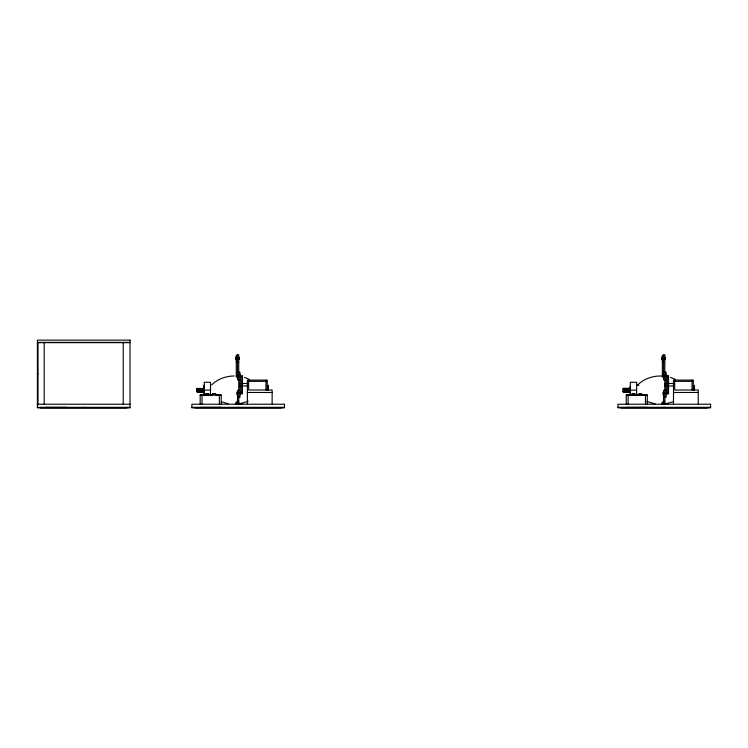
<?xml version="1.0" encoding="UTF-8"?>
<svg xmlns="http://www.w3.org/2000/svg" width="748" height="748" viewBox="0 0 748 748"><rect width="100%" height="100%" fill="white"/><g stroke="black" fill="none" stroke-linecap="round" stroke-linejoin="round"><path stroke-width="1.12" d="M198.042 390.138L197.182 390.138C197.229 384.883 197.182 395.645 197.238 390.381L204.456 390.363M630.499 388.39L623.299 388.418L623.308 392.111L623.327 390.381L630.555 390.363M204.195 388.24L204.232 385.257M630.293 388.24C630.414 378.675 630.517 401.452 630.302 391.98M623.299 388.418L623.28 390.138M624.15 388.595L624.187 389.446L630.517 389.418M211.712 384.865C217.621 378.956 225.98 376.085 234.236 375.964M637.81 384.865C644.458 378.282 654.201 375.281 663.439 376.179M248.214 401.283L239.491 403.892M673.378 401.657L666.59 403.668M631.882 394.28L635.239 394.28M634.332 395C638.072 394.065 629.461 394.121 632.817 394.205M212.638 394.261L215.863 394.233L212.451 394.261L215.92 394.261L215.798 395.066L221.212 395.094L221.212 404.088M639.269 394.261C642.56 394.205 641.158 394.832 641.896 394.261M639.119 395.066L638.54 395.066M208.963 395.103L212.778 395.066M638.54 394.261L639.54 394.224M207.598 394.196C212.46 394.215 202.68 394.233 207.149 394.196M640.419 394.224L640.999 394.224M641.99 395.066L641.373 395.028M632.827 395L631.826 395.009L632.733 395.028L631.826 395.009L632.649 394.215M632.397 395.009L631.882 394.187L635.183 394.196M209.141 394.28L205.784 394.233C210.01 393.373 210.487 395.72 205.784 395L205.784 394.187L207.935 394.196M640.129 394.224L640.755 394.224L639.671 394.261M632.565 395.009L634.164 395M206.401 394.205L207.177 394.205M214.489 394.224L213.404 394.224M197.192 388.446L204.4 388.483M197.192 388.605L198.061 388.408L198.089 389.446L204.419 389.418M202.502 388.586L204.466 388.577M197.182 388.866L204.41 388.698M197.22 389.044L204.419 389.016M197.182 389.231L198.042 389.231M197.182 389.671L198.042 389.661M197.229 389.904L204.456 389.876M623.29 388.446L630.499 388.483M623.308 388.726L630.564 388.577M623.318 389.044L630.517 389.016M197.182 390.624L198.042 390.624M197.238 390.858L204.456 390.83M197.229 391.288L204.456 391.269M623.327 389.904L630.545 389.876M197.229 391.653L204.447 391.625M197.201 391.802L204.419 391.774M197.229 391.924L204.447 391.896M197.21 392.017L204.438 392.055M623.327 390.858L630.555 390.83M623.327 391.288L630.555 391.269M623.327 391.653L630.545 391.625M623.299 391.802L630.517 391.774M623.318 391.924L630.545 391.896M623.299 392.017L630.536 392.055M641.962 394.252C638.811 394.888 637.932 394.888 638.596 394.215L641.962 394.215L639.035 394.261M634.276 394.215L634.818 394.215L634.547 395M37.4 342.378L130.03 342.378M37.4 342.659L130.03 342.659M237.499 355.281L236.265 355.281L236.265 376.786M663.598 355.281L662.354 355.281L662.354 376.786M237.499 359.068L238.734 359.068M663.598 359.068L664.832 359.068M236.265 359.638L237.499 359.638M662.354 359.638L663.598 359.638M236.265 361.761L237.499 361.761M662.354 361.761L663.598 361.761M237.499 362.35L238.734 362.35M238.734 372.177L239.968 372.177L239.968 397.319L238.734 397.319M664.832 372.177L666.066 372.177L666.066 397.319L664.832 397.319M237.499 372.186L238.734 372.186M663.598 372.186L664.832 372.186M37.4 373.86L38.017 373.86M238.734 375.459L239.968 375.459M664.832 375.459L666.066 375.459M237.499 376.562L238.734 376.562M663.598 376.562L664.832 376.562M239.968 379.825L237.499 379.844L237.499 354.692L238.734 354.692L238.734 404.322M666.066 379.825L663.598 379.844L663.598 354.692L664.832 354.692L664.832 404.322M248.635 381.349L267.186 381.349M674.724 381.349L693.284 381.349M239.556 383.509L241.211 383.509M242.446 383.509L247.597 383.509M664.832 383.509L667.31 383.509M668.544 383.509L673.696 383.509M664.832 383.874L665.449 383.874M664.832 384.752L665.449 384.752M239.556 385.987L241.211 385.987M242.446 385.987L247.597 385.987M664.832 385.987L667.31 385.987M668.544 385.987L673.696 385.987M664.832 389.671L666.066 389.671M204.241 390.129L210.525 390.129M630.34 390.129L636.613 390.129M238.734 390.4L237.499 390.4L237.499 404.322M664.832 390.4L663.598 390.4L663.598 404.322M247.392 392.476L272.132 392.476M673.49 392.476L698.23 392.476M238.734 392.952L239.968 392.952M664.832 392.952L666.066 392.952M207.729 394.215L208.729 394.205L205.784 394.28M633.285 394.215L633.967 394.205M214.91 394.261L212.507 394.252L212.497 395.066M641.111 394.243L641.606 394.224M200.174 404.088L200.174 394.991L221.212 394.991M626.272 404.088L626.272 394.991L647.31 394.991L647.31 404.088M200.174 395.094L206.644 395.103M626.272 395.094L632.743 395.103M635.052 395.103L647.31 395.094M237.499 396.59L238.734 396.59M663.598 396.59L664.832 396.59M237.499 401.227L238.734 401.227M663.598 401.227L664.832 401.227M237.499 402.003L236.265 402.003L236.265 404.322M663.598 402.003L662.354 402.003L662.354 404.322M37.4 404.229L130.03 404.229M37.4 404.509L38.017 404.509M37.4 404.78L38.017 404.78M37.4 407.323L130.03 407.323M191.871 407.323L284.502 407.323M617.97 407.323L710.6 407.323M83.019 407.408L84.262 407.408M237.499 407.408L238.734 407.408M663.598 407.408L664.832 407.408M636.613 385.257L638.942 385.257M205.784 394.224L209.141 394.224M212.507 394.233L215.863 394.252M214.816 394.261L213.863 394.224M633.135 394.196L632.331 394.205M215.415 394.224L215.387 395.019M655.248 403.929L646.515 401.386M228.159 403.714L221.352 401.751M670.507 377.422L675.173 379.236M244.409 377.422L249.075 379.236M204.251 385.248L204.298 394.925L204.213 391.98M694.509 390.091L694.415 385.267L694.368 390.194M268.41 390.091L268.326 385.267L268.27 390.194M707.505 407.333L707.505 407.866L621.064 407.866L621.064 407.333M698.23 403.836L698.23 390.007L674.724 390.007L674.724 380.106M693.284 390.232L693.284 380.106L673.49 380.106L673.49 403.836M692.05 380.106L692.05 390.007M668.544 375.533L668.544 393.962M667.646 403.191L667.646 404.322M667.31 375.533L667.31 393.962M666.683 374.776L666.683 377.254M666.683 392.261L666.683 394.729M665.449 357.189L665.449 359.666M665.449 403.079L665.449 404.322M662.98 374.776L662.98 377.254M662.98 392.261L662.98 394.729M661.737 357.189L661.737 359.666M661.737 403.079L661.737 404.322M647.31 407.361L626.272 407.361M645.459 394.981L645.459 403.985M636.613 395.739L636.613 382.284L630.34 382.284L630.34 395.739M633.416 394.196L633.406 395M628.124 394.981L628.124 403.985M281.407 407.333L281.407 407.866L194.966 407.866L194.966 407.333M272.132 403.836L272.132 390.007L248.635 390.007L248.635 380.106M267.186 390.232L267.186 380.106L247.392 380.106L247.392 403.836M265.951 380.106L265.951 390.007M242.446 375.533L242.446 393.962M241.548 403.191L241.548 404.322M241.211 375.533L241.211 393.962M240.594 374.776L240.594 377.254M240.594 392.261L240.594 394.729M239.351 357.189L239.351 359.666M239.351 403.079L239.351 404.322M236.882 374.776L236.882 377.254M236.882 392.261L236.882 394.729M235.639 357.189L235.639 359.666M235.639 403.079L235.639 404.322M221.212 407.361L200.174 407.361M219.36 394.981L219.36 403.985M210.525 395.739L210.525 382.284L204.241 382.284L204.241 395.739M207.308 394.196L207.318 395M202.025 394.981L202.025 403.985M126.936 407.333L126.936 407.866L40.495 407.866L40.495 407.333M123.224 342.378L123.224 404.229M66.74 407.361L45.693 407.361M44.207 342.378L44.207 404.229M38.017 342.378L38.017 404.229M635.295 395.009L634.575 395.009L635.295 395.009M638.661 395.066L639.54 395.028L638.596 395.038M130.03 340.125L37.4 340.125L37.4 407.875L130.03 407.875L130.03 340.125M284.502 404.229L191.871 404.229L191.871 407.875L284.502 407.875L284.502 404.229M710.6 404.229L617.97 404.229L617.97 407.875L710.6 407.875L710.6 404.229"/></g></svg>
